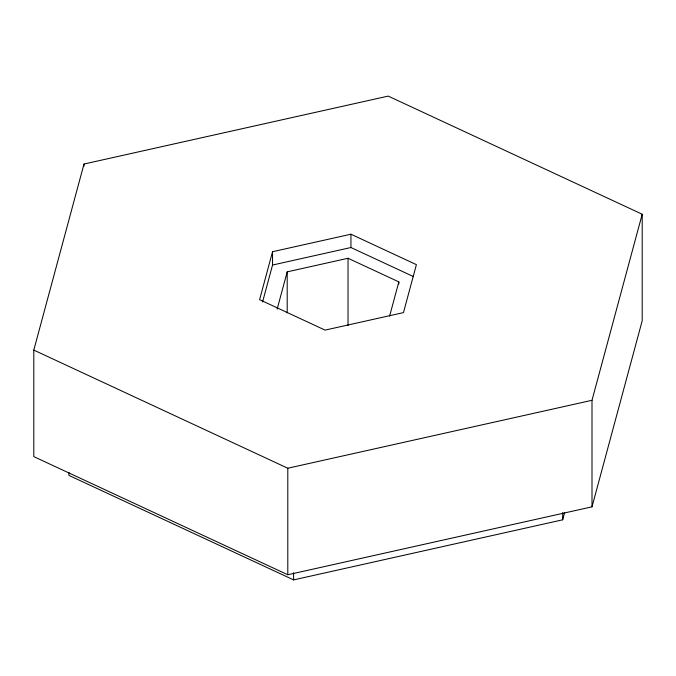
<?xml version="1.0" encoding="UTF-8"?>
<svg xmlns="http://www.w3.org/2000/svg" width="676" height="676" viewBox="0 0 676 676"><rect width="100%" height="100%" fill="white"/><g stroke="black" fill="none" stroke-linecap="round" stroke-linejoin="round"><path stroke-width="1.01" d="M33.8 350.092L84.001 164.031L388.201 96.102L642.2 214.233L642.2 320.762L591.999 506.823L287.799 574.752L33.8 456.621L33.8 350.092L287.799 468.231L591.999 400.302L642.2 214.233M272.538 251.717L259.601 299.671L325.063 330.116L403.462 312.608L416.399 264.654L350.937 234.209L272.538 251.717L272.538 265.034L262.558 301.995M277.16 309.067L287.199 271.853L348.039 258.266L398.84 281.892L398.84 283.996M389.613 316.089L398.84 281.892M68.927 472.33L68.927 475.405L293.595 579.898L562.669 519.81L564.587 512.704M272.538 265.034L350.937 247.526L413.56 276.645M591.999 400.302L591.999 506.823M562.669 512.645L562.669 519.81M350.937 234.209L350.937 247.526M348.039 258.266L348.039 325.545M293.595 572.733L293.595 579.898M287.799 468.231L287.799 574.752M287.199 271.853L287.199 312.853M84.001 164.031L84.001 166.144"/></g></svg>
